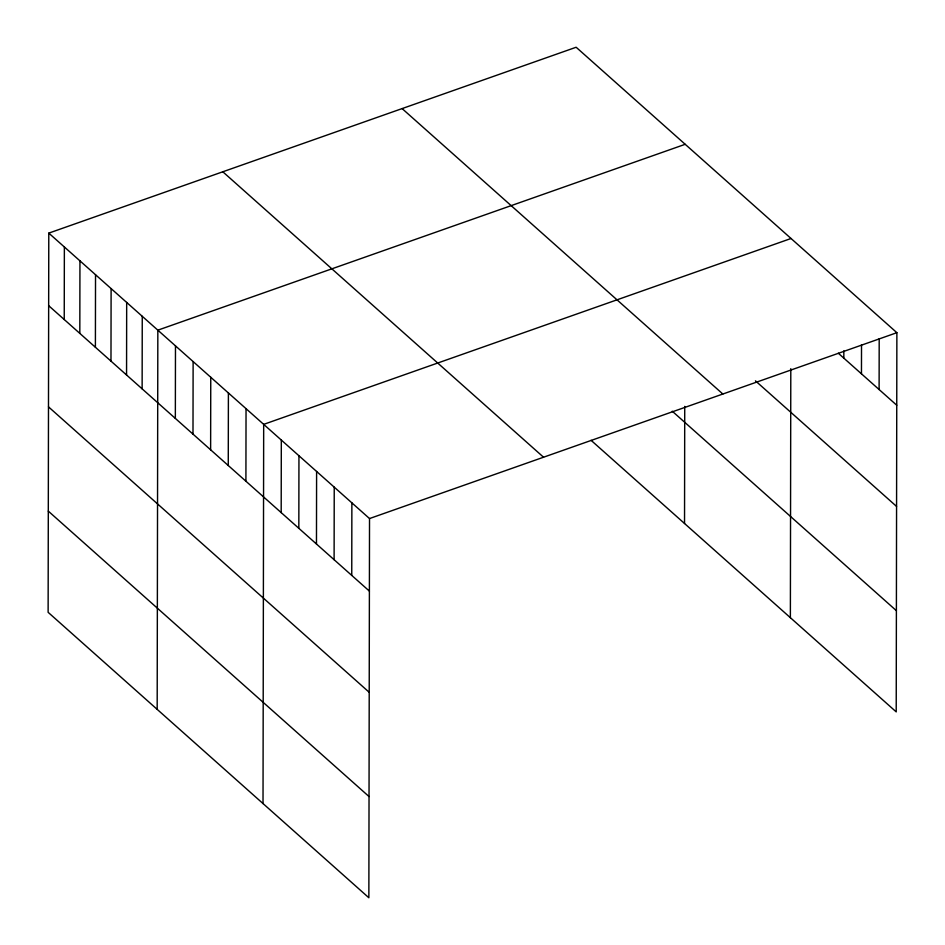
<?xml version="1.0" encoding="UTF-8"?>
<svg xmlns="http://www.w3.org/2000/svg" width="945" height="945" viewBox="0 0 945 945"><rect width="100%" height="100%" fill="white"/><g stroke="black" fill="none" stroke-linecap="round" stroke-linejoin="round"><path stroke-width="1.42" d="M48.786 233.12L48.124 612.313L368.857 897.75L369.519 518.557L48.786 233.12L576.143 47.25L896.876 332.687L896.214 711.88L591.062 440.311M64.236 319.528L64.366 246.988M79.817 333.396L79.947 260.844M95.398 347.264L95.528 274.712M110.978 361.12L111.108 288.579M126.559 374.988L126.677 302.435M142.128 388.856L142.258 316.303M157.177 709.364L157.839 330.171L685.196 144.301M175.345 418.411L175.475 345.87M192.993 434.109L193.123 361.569M210.629 449.808L210.759 377.268M228.265 465.507L228.395 392.966M245.913 481.206L246.043 408.665M263.017 803.557L263.679 424.364L791.036 238.494M281.185 512.603L281.315 440.063M298.833 528.314L298.951 455.762M316.469 544.013L316.599 471.46M334.105 559.712L334.235 487.159M351.753 575.41L351.871 502.858M684.534 523.495L684.735 406.374M790.374 617.687L790.8 368.668M843.826 358.131L843.838 350.878M861.462 373.83L861.521 344.819M879.11 389.529L879.193 338.747M369.519 518.557L896.876 332.687M838.309 353.229L896.746 405.228M755.445 380.835L896.569 506.425M402.121 108.592L722.842 394.018M672.249 411.205L896.392 610.683M222.819 171.789L543.54 457.215M48.667 305.672L369.389 591.109M48.49 406.858L369.212 692.295M48.301 511.127L369.034 796.552"/></g></svg>
